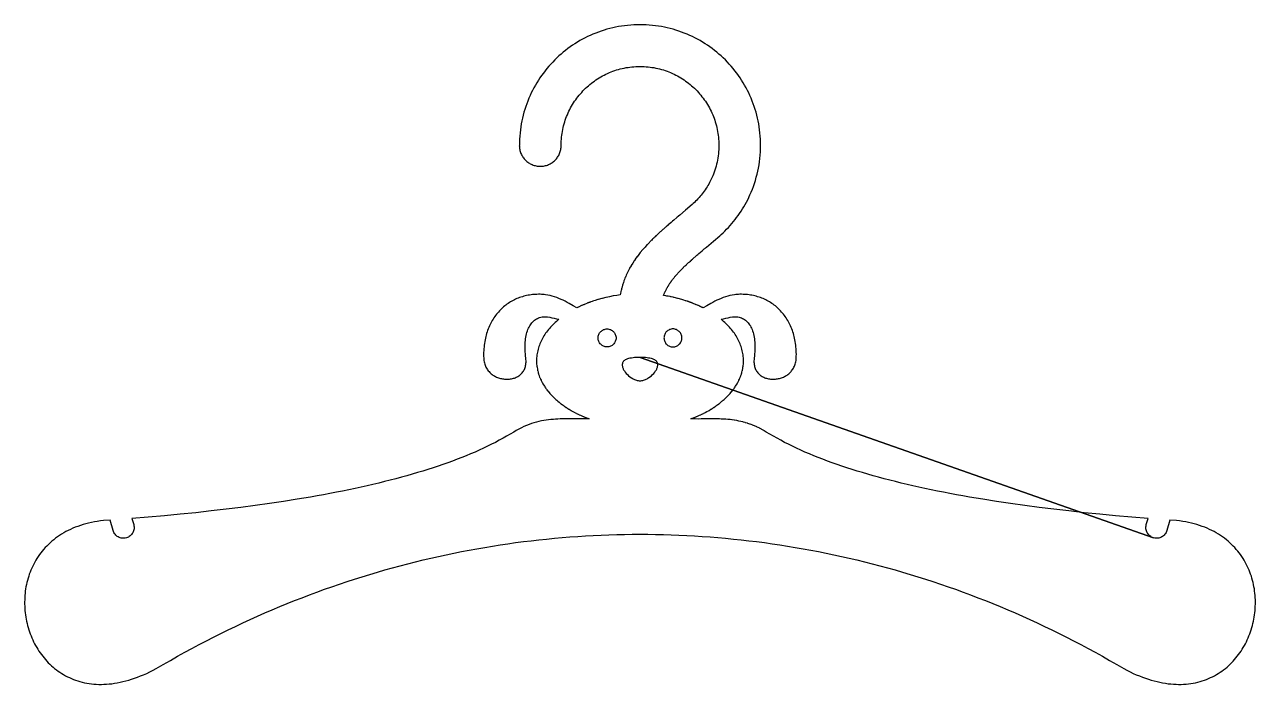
# Model space of a CAD drawing. Extents: x 27 to 2943, y 104 to 2866.
# Drawn here: x 1084.2 to 1364.2, y 1379.1 to 1529.1 of the extents above; entities that cross this region are included whole.
import ezdxf

# ---------------------------------------------------------------- set-up
doc = ezdxf.new("R2010")
doc.units = 0
doc.layers.add('IMPORT_-_HANGER_PACK_EPS', color=18, linetype='CONTINUOUS')

msp = doc.modelspace()

# ---------------------------------------------------------------- linework, layer by layer
at = {"layer": 'IMPORT_-_HANGER_PACK_EPS'}
for points in [[(1224.19, 1413.2), (1225.96, 1413.19), (1227.73, 1413.17), (1229.5, 1413.13), (1231.27, 1413.08), (1233.04, 1413.01), (1234.81, 1412.93), (1236.58, 1412.83), (1238.35, 1412.72), (1240.12, 1412.59), (1241.88, 1412.45), (1243.65, 1412.3), (1245.42, 1412.12), (1247.18, 1411.94), (1248.95, 1411.74), (1250.71, 1411.52), (1252.48, 1411.29), (1254.24, 1411.05), (1256, 1410.79), (1257.76, 1410.51), (1259.52, 1410.22), (1261.27, 1409.92), (1263.03, 1409.6), (1264.78, 1409.26), (1266.53, 1408.91), (1268.28, 1408.55), (1270.03, 1408.17), (1271.78, 1407.77), (1273.52, 1407.36), (1275.26, 1406.94), (1277, 1406.5), (1278.74, 1406.05), (1280.47, 1405.58), (1282.21, 1405.09), (1283.94, 1404.59), (1285.66, 1404.08), (1287.39, 1403.55), (1289.11, 1403.01), (1290.83, 1402.45), (1292.55, 1401.87), (1294.26, 1401.28), (1295.97, 1400.68), (1297.67, 1400.06), (1299.38, 1399.43), (1301.08, 1398.78), (1302.77, 1398.11), (1304.47, 1397.44), (1306.16, 1396.74), (1307.84, 1396.03), (1309.53, 1395.31), (1311.2, 1394.57), (1312.88, 1393.81), (1314.55, 1393.05), (1316.21, 1392.26), (1317.88, 1391.46), (1319.53, 1390.65), (1321.19, 1389.82), (1322.83, 1388.97), (1324.48, 1388.11), (1326.12, 1387.24), (1327.75, 1386.35), (1329.38, 1385.44), (1331.01, 1384.52), (1332.63, 1383.59), (1334.25, 1382.64), (1334.97, 1382.26), (1335.69, 1381.9), (1336.4, 1381.57), (1337.1, 1381.26), (1337.8, 1380.97), (1338.49, 1380.7), (1339.17, 1380.45), (1339.84, 1380.23), (1340.51, 1380.02), (1341.17, 1379.84), (1341.82, 1379.68), (1342.46, 1379.53), (1343.09, 1379.41), (1343.72, 1379.31), (1344.34, 1379.22), (1344.95, 1379.15), (1345.55, 1379.11), (1346.14, 1379.08), (1346.72, 1379.06), (1347.3, 1379.07), (1347.87, 1379.09), (1348.43, 1379.13), (1348.98, 1379.19), (1349.52, 1379.26), (1350.06, 1379.35), (1350.58, 1379.45), (1351.1, 1379.57), (1351.6, 1379.7), (1352.1, 1379.85), (1352.59, 1380.02), (1353.07, 1380.19), (1353.54, 1380.39), (1354, 1380.59), (1354.45, 1380.81), (1354.9, 1381.04), (1355.33, 1381.28), (1355.75, 1381.54), (1356.17, 1381.81), (1356.57, 1382.09), (1356.97, 1382.38), (1357.35, 1382.68), (1357.73, 1382.99), (1358.09, 1383.31), (1358.45, 1383.65), (1358.79, 1383.99), (1359.13, 1384.34), (1359.45, 1384.7), (1359.77, 1385.07), (1360.07, 1385.45), (1360.37, 1385.84), (1360.65, 1386.24), (1360.93, 1386.64), (1361.19, 1387.05), (1361.44, 1387.47), (1361.68, 1387.89), (1361.91, 1388.32), (1362.13, 1388.76), (1362.34, 1389.2), (1362.54, 1389.65), (1362.73, 1390.1), (1362.91, 1390.56), (1363.07, 1391.02), (1363.23, 1391.49), (1363.37, 1391.96), (1363.5, 1392.44), (1363.62, 1392.92), (1363.73, 1393.4), (1363.83, 1393.88), (1363.91, 1394.37), (1363.99, 1394.85), (1364.05, 1395.35), (1364.1, 1395.84), (1364.14, 1396.33), (1364.17, 1396.82), (1364.18, 1397.32), (1364.19, 1397.81), (1364.18, 1398.31), (1364.16, 1398.8), (1364.12, 1399.3), (1364.08, 1399.79), (1364.02, 1400.28), (1363.95, 1400.77), (1363.87, 1401.26), (1363.77, 1401.74), (1363.67, 1402.23), (1363.55, 1402.71), (1363.41, 1403.19), (1363.27, 1403.66), (1363.11, 1404.13), (1362.94, 1404.6), (1362.75, 1405.06), (1362.56, 1405.52), (1362.35, 1405.97), (1362.12, 1406.42), (1361.89, 1406.86), (1361.64, 1407.29), (1361.37, 1407.72), (1361.1, 1408.15), (1360.81, 1408.56), (1360.5, 1408.97), (1360.18, 1409.38), (1359.85, 1409.77), (1359.51, 1410.16), (1359.15, 1410.53), (1358.78, 1410.9), (1358.39, 1411.26), (1357.99, 1411.61), (1357.58, 1411.96), (1357.15, 1412.29), (1356.71, 1412.61), (1356.25, 1412.92), (1355.78, 1413.22), (1355.29, 1413.51), (1354.79, 1413.79), (1354.28, 1414.05), (1353.75, 1414.31), (1353.21, 1414.55), (1352.65, 1414.78), (1352.08, 1414.99), (1351.49, 1415.2), (1350.89, 1415.39), (1350.27, 1415.56), (1349.64, 1415.72), (1348.99, 1415.87), (1348.33, 1416), (1347.65, 1416.12), (1346.95, 1416.22), (1346.25, 1416.31), (1344.73, 1416.41), (1344.73, 1416.41), (1344.05, 1414.05), (1343.97, 1413.82), (1343.87, 1413.59), (1343.75, 1413.39), (1343.61, 1413.19), (1343.45, 1413.02), (1343.28, 1412.86), (1343.09, 1412.72), (1342.89, 1412.59), (1342.68, 1412.49), (1342.47, 1412.41), (1342.24, 1412.34), (1342.01, 1412.3), (1341.77, 1412.28), (1341.53, 1412.29), (1341.28, 1412.32), (1341.04, 1412.38), (1340.81, 1412.46), (1340.59, 1412.56), (1340.38, 1412.68), (1340.19, 1412.82), (1340.01, 1412.98), (1339.85, 1413.15), (1339.71, 1413.34), (1339.58, 1413.54), (1339.48, 1413.75), (1339.4, 1413.97), (1339.33, 1414.19), (1339.29, 1414.43), (1339.28, 1414.66), (1339.28, 1414.9), (1339.31, 1415.15), (1339.37, 1415.39), (1339.77, 1416.79), (1336.05, 1417.09), (1332.4, 1417.41), (1328.8, 1417.75), (1325.26, 1418.11), (1321.78, 1418.49), (1318.36, 1418.88), (1315, 1419.3), (1311.71, 1419.73), (1308.47, 1420.18), (1305.3, 1420.66), (1302.19, 1421.15), (1300.66, 1421.4), (1299.15, 1421.66), (1297.65, 1421.93), (1296.17, 1422.19), (1294.71, 1422.47), (1293.26, 1422.75), (1291.83, 1423.03), (1290.42, 1423.32), (1289.02, 1423.62), (1287.64, 1423.92), (1286.28, 1424.22), (1284.93, 1424.53), (1283.6, 1424.85), (1282.29, 1425.17), (1280.99, 1425.5), (1279.72, 1425.83), (1278.46, 1426.17), (1277.21, 1426.51), (1275.99, 1426.86), (1274.78, 1427.21), (1273.59, 1427.57), (1272.42, 1427.94), (1271.27, 1428.31), (1270.14, 1428.68), (1269.02, 1429.06), (1267.92, 1429.45), (1266.84, 1429.85), (1265.78, 1430.24), (1264.74, 1430.65), (1263.72, 1431.06), (1262.71, 1431.48), (1261.72, 1431.9), (1260.76, 1432.33), (1259.81, 1432.76), (1258.88, 1433.2), (1257.97, 1433.65), (1257.08, 1434.1), (1256.21, 1434.56), (1255.36, 1435.02), (1254.53, 1435.49), (1253.71, 1435.97), (1252.92, 1436.45), (1252.42, 1436.75), (1252.36, 1436.78), (1251.89, 1437.05), (1251.81, 1437.09), (1251.35, 1437.33), (1251.27, 1437.37), (1250.82, 1437.59), (1250.74, 1437.62), (1250.27, 1437.83), (1250.22, 1437.85), (1249.76, 1438.04), (1249.73, 1438.05), (1249.25, 1438.23), (1249.19, 1438.25), (1248.74, 1438.4), (1248.65, 1438.43), (1248.21, 1438.56), (1248.14, 1438.58), (1247.69, 1438.71), (1247.62, 1438.73), (1247.16, 1438.84), (1247.14, 1438.84), (1246.69, 1438.94), (1246.64, 1438.95), (1246.18, 1439.04), (1246.13, 1439.05), (1245.7, 1439.12), (1245.6, 1439.14), (1245.18, 1439.2), (1245.11, 1439.21), (1244.69, 1439.26), (1244.59, 1439.27), (1244.16, 1439.31), (1244.16, 1439.31), (1243.72, 1439.35), (1243.65, 1439.35), (1243.24, 1439.38), (1243.15, 1439.38), (1242.76, 1439.4), (1242.63, 1439.41), (1242.27, 1439.42), (1242.14, 1439.43), (1241.77, 1439.43), (1241.67, 1439.44), (1241.33, 1439.44), (1241.2, 1439.44), (1240.9, 1439.44), (1240.75, 1439.44), (1240.5, 1439.44), (1240.46, 1439.44), (1240.24, 1439.44), (1240.24, 1439.44), (1239.98, 1439.44), (1239.96, 1439.44), (1239.79, 1439.44), (1239.57, 1439.43), (1238.12, 1439.42), (1237.4, 1439.41), (1236.7, 1439.42), (1236.65, 1439.42), (1236.23, 1439.43), (1236.23, 1439.43), (1235.83, 1439.44), (1235.77, 1439.45), (1235.77, 1439.45), (1235.77, 1439.45), (1236.09, 1439.57), (1236.14, 1439.59), (1236.73, 1439.82), (1236.77, 1439.84), (1237.06, 1439.96), (1237.14, 1440), (1237.7, 1440.25), (1237.72, 1440.25), (1238, 1440.38), (1238.08, 1440.42), (1238.63, 1440.69), (1238.64, 1440.7), (1238.9, 1440.83), (1239, 1440.88), (1239.38, 1441.09), (1239.76, 1441.3), (1239.89, 1441.37), (1240.31, 1441.63), (1240.38, 1441.67), (1240.58, 1441.8), (1240.72, 1441.88), (1240.92, 1442.01), (1240.99, 1442.06), (1241.39, 1442.33), (1241.51, 1442.41), (1241.7, 1442.55), (1241.83, 1442.64), (1242.14, 1442.87), (1242.26, 1442.97), (1242.44, 1443.1), (1242.61, 1443.24), (1242.84, 1443.43), (1242.98, 1443.55), (1243.13, 1443.68), (1243.32, 1443.85), (1243.49, 1444.01), (1243.65, 1444.15), (1243.78, 1444.28), (1243.95, 1444.44), (1244.12, 1444.61), (1244.27, 1444.77), (1244.39, 1444.9), (1244.55, 1445.07), (1244.68, 1445.22), (1244.85, 1445.41), (1244.95, 1445.53), (1245.09, 1445.71), (1245.21, 1445.85), (1245.38, 1446.07), (1245.46, 1446.19), (1245.6, 1446.38), (1245.67, 1446.48), (1245.86, 1446.75), (1245.92, 1446.85), (1246.07, 1447.08), (1246.11, 1447.15), (1246.29, 1447.44), (1246.34, 1447.54), (1246.47, 1447.78), (1246.51, 1447.85), (1246.66, 1448.15), (1246.7, 1448.24), (1246.82, 1448.49), (1246.85, 1448.56), (1246.98, 1448.87), (1247.01, 1448.95), (1247.11, 1449.21), (1247.14, 1449.29), (1247.25, 1449.61), (1247.27, 1449.69), (1247.35, 1449.94), (1247.37, 1450.04), (1247.46, 1450.36), (1247.47, 1450.41), (1247.53, 1450.7), (1247.55, 1450.79), (1247.61, 1451.12), (1247.61, 1451.17), (1247.65, 1451.46), (1247.66, 1451.55), (1247.7, 1451.89), (1247.7, 1451.92), (1247.72, 1452.24), (1247.72, 1452.32), (1247.73, 1452.67), (1247.72, 1453), (1247.71, 1453.33), (1247.68, 1453.66), (1247.64, 1453.99), (1247.59, 1454.31), (1247.53, 1454.63), (1247.46, 1454.95), (1247.38, 1455.27), (1247.29, 1455.59), (1247.19, 1455.9), (1247.08, 1456.21), (1246.96, 1456.52), (1246.83, 1456.83), (1246.69, 1457.13), (1246.54, 1457.43), (1246.38, 1457.73), (1246.21, 1458.03), (1246.03, 1458.32), (1245.84, 1458.61), (1245.65, 1458.9), (1245.44, 1459.18), (1245.23, 1459.46), (1245.01, 1459.74), (1244.78, 1460.01), (1244.54, 1460.29), (1244.29, 1460.55), (1244.03, 1460.82), (1243.77, 1461.08), (1243.5, 1461.33), (1243.21, 1461.59), (1242.93, 1461.84), (1242.63, 1462.08), (1243.16, 1462.22), (1243.69, 1462.34), (1244.22, 1462.45), (1244.73, 1462.54), (1245.22, 1462.61), (1245.67, 1462.65), (1245.89, 1462.66), (1246.1, 1462.65), (1246.29, 1462.64), (1246.47, 1462.62), (1246.75, 1462.56), (1247.01, 1462.49), (1247.27, 1462.4), (1247.52, 1462.29), (1247.75, 1462.17), (1247.98, 1462.03), (1248.2, 1461.87), (1248.4, 1461.69), (1248.6, 1461.5), (1248.79, 1461.3), (1248.96, 1461.07), (1249.13, 1460.84), (1249.29, 1460.58), (1249.43, 1460.32), (1249.57, 1460.03), (1249.69, 1459.74), (1249.8, 1459.43), (1249.91, 1459.1), (1250, 1458.76), (1250.08, 1458.41), (1250.15, 1458.05), (1250.21, 1457.67), (1250.25, 1457.28), (1250.29, 1456.88), (1250.32, 1456.46), (1250.33, 1456.04), (1250.33, 1455.6), (1250.32, 1455.15), (1250.3, 1454.69), (1250.26, 1454.22), (1250.22, 1453.74), (1250.16, 1453.25), (1250.13, 1452.95), (1250.11, 1452.66), (1250.11, 1452.37), (1250.13, 1452.1), (1250.16, 1451.84), (1250.2, 1451.59), (1250.26, 1451.35), (1250.32, 1451.12), (1250.4, 1450.9), (1250.5, 1450.69), (1250.6, 1450.48), (1250.71, 1450.29), (1250.84, 1450.11), (1250.97, 1449.93), (1251.12, 1449.77), (1251.27, 1449.62), (1251.43, 1449.47), (1251.6, 1449.34), (1251.78, 1449.21), (1251.96, 1449.1), (1252.15, 1448.99), (1252.35, 1448.9), (1252.55, 1448.81), (1252.76, 1448.73), (1252.97, 1448.67), (1253.19, 1448.61), (1253.41, 1448.56), (1253.63, 1448.52), (1253.86, 1448.49), (1254.08, 1448.47), (1254.31, 1448.46), (1254.54, 1448.46), (1254.78, 1448.47), (1255.01, 1448.48), (1255.24, 1448.51), (1255.47, 1448.55), (1255.7, 1448.59), (1255.93, 1448.65), (1256.16, 1448.71), (1256.38, 1448.78), (1256.6, 1448.86), (1256.82, 1448.96), (1257.03, 1449.06), (1257.24, 1449.17), (1257.44, 1449.29), (1257.64, 1449.41), (1257.83, 1449.55), (1258.02, 1449.7), (1258.2, 1449.85), (1258.37, 1450.02), (1258.54, 1450.19), (1258.69, 1450.38), (1258.84, 1450.57), (1258.98, 1450.77), (1259.1, 1450.98), (1259.22, 1451.2), (1259.33, 1451.42), (1259.43, 1451.66), (1259.51, 1451.91), (1259.58, 1452.16), (1259.64, 1452.43), (1259.69, 1452.7), (1259.72, 1452.98), (1259.74, 1453.27), (1259.75, 1453.71), (1259.76, 1454.14), (1259.75, 1454.57), (1259.73, 1454.99), (1259.71, 1455.4), (1259.67, 1455.81), (1259.63, 1456.22), (1259.58, 1456.61), (1259.51, 1457.01), (1259.44, 1457.39), (1259.37, 1457.77), (1259.28, 1458.14), (1259.18, 1458.51), (1259.08, 1458.87), (1258.97, 1459.22), (1258.85, 1459.57), (1258.72, 1459.91), (1258.58, 1460.25), (1258.44, 1460.58), (1258.29, 1460.9), (1258.13, 1461.21), (1257.97, 1461.52), (1257.8, 1461.82), (1257.62, 1462.12), (1257.43, 1462.41), (1257.24, 1462.69), (1257.04, 1462.96), (1256.83, 1463.23), (1256.62, 1463.49), (1256.41, 1463.74), (1256.18, 1463.99), (1255.95, 1464.23), (1255.72, 1464.46), (1255.47, 1464.68), (1255.23, 1464.9), (1254.98, 1465.11), (1254.72, 1465.31), (1254.46, 1465.5), (1254.19, 1465.69), (1253.91, 1465.87), (1253.64, 1466.04), (1253.35, 1466.2), (1253.07, 1466.36), (1252.78, 1466.51), (1252.48, 1466.64), (1252.18, 1466.78), (1251.88, 1466.9), (1251.57, 1467.02), (1251.26, 1467.12), (1250.94, 1467.22), (1250.63, 1467.32), (1250.3, 1467.4), (1249.98, 1467.47), (1249.65, 1467.54), (1249.32, 1467.6), (1248.99, 1467.65), (1248.65, 1467.69), (1248.31, 1467.72), (1247.97, 1467.75), (1247.62, 1467.76), (1247.28, 1467.77), (1246.93, 1467.77), (1246.58, 1467.75), (1246.22, 1467.73), (1245.96, 1467.71), (1245.7, 1467.68), (1245.17, 1467.6), (1244.66, 1467.49), (1244.14, 1467.36), (1243.63, 1467.2), (1243.13, 1467.03), (1242.64, 1466.83), (1242.15, 1466.62), (1241.67, 1466.4), (1241.2, 1466.17), (1240.73, 1465.93), (1240.28, 1465.68), (1239.41, 1465.17), (1238.58, 1464.67), (1238.45, 1464.74), (1238.36, 1464.78), (1238.27, 1464.82), (1238.16, 1464.88), (1238.04, 1464.94), (1238.02, 1464.95), (1237.96, 1464.97), (1237.83, 1465.03), (1237.78, 1465.06), (1237.46, 1465.21), (1237.4, 1465.23), (1237.26, 1465.29), (1237.23, 1465.3), (1237.06, 1465.38), (1237, 1465.4), (1236.86, 1465.46), (1236.84, 1465.47), (1236.28, 1465.7), (1236.14, 1465.75), (1236.12, 1465.76), (1236.02, 1465.8), (1235.86, 1465.86), (1235.79, 1465.89), (1235.67, 1465.93), (1235.6, 1465.95), (1235.44, 1466.01), (1235.36, 1466.04), (1235.32, 1466.06), (1235.21, 1466.09), (1235.2, 1466.1), (1235.02, 1466.16), (1234.99, 1466.17), (1234.59, 1466.31), (1234.56, 1466.31), (1234.17, 1466.44), (1234.13, 1466.45), (1233.74, 1466.57), (1233.68, 1466.59), (1232.84, 1466.82), (1232.83, 1466.82), (1231.95, 1467.04), (1231.89, 1467.05), (1231.71, 1467.1), (1231.7, 1467.1), (1231.25, 1467.2), (1231.25, 1467.2), (1231.25, 1467.2), (1231.23, 1467.2), (1231.05, 1467.24), (1230.98, 1467.25), (1230.56, 1467.34), (1230.55, 1467.34), (1230.33, 1467.38), (1230.32, 1467.38), (1230.31, 1467.38), (1230.09, 1467.42), (1230.07, 1467.43), (1229.55, 1467.51), (1229.57, 1467.56), (1229.62, 1467.7), (1229.7, 1467.89), (1229.7, 1467.89), (1229.74, 1468), (1229.79, 1468.11), (1229.84, 1468.22), (1229.88, 1468.31), (1229.94, 1468.43), (1229.97, 1468.5), (1230.2, 1468.95), (1230.23, 1469.01), (1230.31, 1469.15), (1230.34, 1469.21), (1230.42, 1469.35), (1230.43, 1469.37), (1230.63, 1469.7), (1230.64, 1469.72), (1230.72, 1469.84), (1230.77, 1469.93), (1230.84, 1470.04), (1230.9, 1470.12), (1230.98, 1470.24), (1231, 1470.28), (1231.19, 1470.55), (1231.23, 1470.61), (1231.32, 1470.74), (1231.37, 1470.8), (1231.46, 1470.92), (1231.52, 1471), (1231.61, 1471.12), (1231.61, 1471.12), (1231.86, 1471.44), (1231.89, 1471.47), (1231.99, 1471.61), (1232.04, 1471.67), (1232.14, 1471.79), (1232.23, 1471.9), (1232.3, 1471.97), (1232.46, 1472.16), (1232.53, 1472.24), (1232.63, 1472.35), (1232.71, 1472.45), (1232.8, 1472.54), (1232.89, 1472.64), (1232.97, 1472.73), (1233.12, 1472.9), (1233.23, 1473.01), (1233.3, 1473.09), (1233.42, 1473.21), (1233.5, 1473.29), (1233.61, 1473.41), (1233.68, 1473.48), (1233.85, 1473.65), (1233.87, 1473.67), (1233.88, 1473.67), (1234.07, 1473.87), (1234.12, 1473.92), (1234.27, 1474.06), (1234.34, 1474.13), (1234.46, 1474.25), (1234.54, 1474.32), (1234.73, 1474.5), (1234.74, 1474.51), (1234.74, 1474.51), (1234.77, 1474.54), (1234.94, 1474.7), (1235.01, 1474.77), (1235.15, 1474.9), (1235.22, 1474.97), (1235.36, 1475.09), (1235.44, 1475.16), (1235.45, 1475.18), (1235.64, 1475.34), (1235.65, 1475.35), (1235.68, 1475.38), (1235.88, 1475.56), (1235.89, 1475.57), (1236.11, 1475.76), (1236.13, 1475.78), (1237.06, 1476.6), (1237.09, 1476.63), (1237.32, 1476.82), (1237.32, 1476.83), (1237.34, 1476.84), (1237.54, 1477.01), (1237.57, 1477.04), (1238.32, 1477.67), (1238.33, 1477.68), (1238.53, 1477.85), (1238.57, 1477.88), (1238.73, 1478.02), (1238.82, 1478.1), (1238.93, 1478.18), (1239.07, 1478.31), (1239.13, 1478.35), (1239.33, 1478.52), (1240.91, 1479.86), (1242.32, 1481.06), (1242.6, 1481.29), (1242.6, 1481.29), (1242.6, 1481.3), (1242.64, 1481.33), (1243.07, 1481.73), (1243.48, 1482.13), (1243.89, 1482.55), (1244.3, 1482.97), (1244.69, 1483.4), (1245.07, 1483.84), (1245.44, 1484.29), (1245.81, 1484.75), (1246.17, 1485.22), (1246.51, 1485.69), (1246.85, 1486.18), (1247.18, 1486.67), (1247.49, 1487.17), (1247.8, 1487.67), (1248.1, 1488.19), (1248.38, 1488.71), (1248.84, 1489.59), (1249.03, 1489.98), (1249.21, 1490.35), (1249.49, 1491), (1249.75, 1491.66), (1250, 1492.32), (1250.24, 1492.99), (1250.45, 1493.68), (1250.65, 1494.37), (1250.83, 1495.06), (1250.99, 1495.77), (1251.14, 1496.48), (1251.26, 1497.2), (1251.37, 1497.92), (1251.46, 1498.65), (1251.53, 1499.39), (1251.58, 1500.14), (1251.61, 1500.89), (1251.62, 1501.64), (1251.64, 1501.64), (1251.64, 1501.64), (1251.64, 1501.64), (1251.62, 1501.64), (1251.61, 1502.35), (1251.58, 1503.06), (1251.54, 1503.76), (1251.48, 1504.45), (1251.4, 1505.14), (1251.3, 1505.83), (1251.19, 1506.51), (1251.06, 1507.18), (1250.92, 1507.85), (1250.76, 1508.51), (1250.58, 1509.17), (1250.39, 1509.81), (1250.18, 1510.45), (1249.96, 1511.09), (1249.72, 1511.72), (1249.47, 1512.34), (1249.2, 1512.95), (1248.92, 1513.55), (1248.62, 1514.15), (1248.31, 1514.73), (1247.99, 1515.31), (1247.65, 1515.88), (1247.3, 1516.44), (1246.94, 1517), (1246.57, 1517.54), (1246.18, 1518.07), (1245.78, 1518.59), (1245.36, 1519.11), (1244.94, 1519.61), (1244.5, 1520.1), (1244.06, 1520.58), (1243.6, 1521.05), (1243.13, 1521.51), (1242.65, 1521.96), (1242.15, 1522.4), (1241.65, 1522.82), (1241.14, 1523.23), (1240.62, 1523.63), (1240.08, 1524.02), (1239.54, 1524.4), (1238.99, 1524.76), (1238.43, 1525.11), (1237.86, 1525.45), (1237.28, 1525.77), (1236.69, 1526.08), (1236.1, 1526.37), (1235.49, 1526.65), (1234.88, 1526.92), (1234.26, 1527.17), (1233.63, 1527.41), (1233, 1527.64), (1232.36, 1527.84), (1231.71, 1528.04), (1231.05, 1528.21), (1230.39, 1528.37), (1229.73, 1528.52), (1229.05, 1528.65), (1228.37, 1528.76), (1227.69, 1528.85), (1227, 1528.93), (1226.3, 1528.99), (1225.6, 1529.04), (1224.9, 1529.07), (1224.19, 1529.07), (1224.19, 1529.09), (1224.19, 1529.09), (1224.19, 1529.09), (1224.19, 1529.07), (1223.48, 1529.07), (1222.77, 1529.04), (1222.07, 1528.99), (1221.37, 1528.93), (1220.68, 1528.85), (1220, 1528.76), (1219.32, 1528.65), (1218.65, 1528.52), (1217.98, 1528.37), (1217.32, 1528.21), (1216.66, 1528.04), (1216.02, 1527.84), (1215.37, 1527.64), (1214.74, 1527.41), (1214.11, 1527.17), (1213.49, 1526.92), (1212.88, 1526.65), (1212.28, 1526.37), (1211.68, 1526.08), (1211.09, 1525.77), (1210.52, 1525.45), (1209.95, 1525.11), (1209.38, 1524.76), (1208.83, 1524.4), (1208.29, 1524.02), (1207.76, 1523.63), (1207.23, 1523.23), (1206.72, 1522.82), (1206.22, 1522.4), (1205.73, 1521.96), (1205.25, 1521.51), (1204.78, 1521.05), (1204.32, 1520.58), (1203.87, 1520.1), (1203.43, 1519.61), (1203.01, 1519.11), (1202.6, 1518.59), (1202.2, 1518.07), (1201.81, 1517.54), (1201.43, 1517), (1201.07, 1516.44), (1200.72, 1515.88), (1200.38, 1515.31), (1200.06, 1514.73), (1199.75, 1514.15), (1199.45, 1513.55), (1199.17, 1512.95), (1198.91, 1512.34), (1198.65, 1511.72), (1198.42, 1511.09), (1198.19, 1510.45), (1197.99, 1509.81), (1197.79, 1509.16), (1197.62, 1508.51), (1197.45, 1507.85), (1197.31, 1507.18), (1197.18, 1506.51), (1197.07, 1505.83), (1196.97, 1505.14), (1196.89, 1504.45), (1196.83, 1503.76), (1196.79, 1503.06), (1196.76, 1502.35), (1196.75, 1501.64), (1196.73, 1501.64), (1196.73, 1501.64), (1196.74, 1501.4), (1196.76, 1501.16), (1196.79, 1500.92), (1196.83, 1500.68), (1196.88, 1500.45), (1196.95, 1500.23), (1197.02, 1500), (1197.11, 1499.79), (1197.2, 1499.58), (1197.31, 1499.37), (1197.42, 1499.17), (1197.55, 1498.98), (1197.68, 1498.79), (1197.82, 1498.61), (1197.97, 1498.44), (1198.13, 1498.27), (1198.3, 1498.12), (1198.47, 1497.97), (1198.65, 1497.83), (1198.83, 1497.69), (1199.03, 1497.57), (1199.23, 1497.45), (1199.43, 1497.35), (1199.64, 1497.25), (1199.86, 1497.17), (1200.08, 1497.09), (1200.31, 1497.03), (1200.54, 1496.98), (1200.77, 1496.93), (1201.01, 1496.9), (1201.25, 1496.89), (1201.5, 1496.88), (1201.74, 1496.89), (1201.98, 1496.9), (1202.22, 1496.93), (1202.46, 1496.98), (1202.69, 1497.03), (1202.91, 1497.09), (1203.13, 1497.17), (1203.35, 1497.25), (1203.56, 1497.35), (1203.77, 1497.45), (1203.97, 1497.57), (1204.16, 1497.69), (1204.35, 1497.83), (1204.53, 1497.97), (1204.7, 1498.12), (1204.87, 1498.27), (1205.02, 1498.44), (1205.17, 1498.61), (1205.31, 1498.79), (1205.45, 1498.98), (1205.57, 1499.17), (1205.69, 1499.37), (1205.79, 1499.58), (1205.89, 1499.79), (1205.97, 1500), (1206.05, 1500.23), (1206.11, 1500.45), (1206.16, 1500.68), (1206.21, 1500.92), (1206.24, 1501.16), (1206.25, 1501.4), (1206.26, 1501.64), (1206.26, 1501.64), (1206.24, 1501.64), (1206.25, 1502.1), (1206.26, 1502.56), (1206.29, 1503.02), (1206.33, 1503.47), (1206.39, 1503.92), (1206.45, 1504.37), (1206.52, 1504.81), (1206.61, 1505.25), (1206.7, 1505.68), (1206.81, 1506.11), (1206.92, 1506.54), (1207.05, 1506.96), (1207.19, 1507.38), (1207.33, 1507.8), (1207.49, 1508.21), (1207.66, 1508.61), (1207.83, 1509.01), (1208.02, 1509.4), (1208.21, 1509.79), (1208.41, 1510.18), (1208.63, 1510.56), (1208.85, 1510.93), (1209.08, 1511.3), (1209.31, 1511.66), (1209.56, 1512.01), (1209.82, 1512.36), (1210.08, 1512.7), (1210.35, 1513.04), (1210.63, 1513.37), (1210.92, 1513.69), (1211.21, 1514.01), (1211.51, 1514.32), (1211.82, 1514.62), (1212.14, 1514.91), (1212.46, 1515.2), (1212.79, 1515.48), (1213.12, 1515.75), (1213.47, 1516.01), (1213.82, 1516.27), (1214.17, 1516.51), (1214.53, 1516.75), (1214.9, 1516.98), (1215.27, 1517.2), (1215.65, 1517.42), (1216.03, 1517.62), (1216.42, 1517.81), (1216.82, 1518), (1217.22, 1518.17), (1217.62, 1518.34), (1218.03, 1518.5), (1218.45, 1518.64), (1218.86, 1518.78), (1219.29, 1518.9), (1219.71, 1519.02), (1220.14, 1519.13), (1220.58, 1519.22), (1221.02, 1519.31), (1221.46, 1519.38), (1221.91, 1519.44), (1222.36, 1519.49), (1222.81, 1519.53), (1223.26, 1519.56), (1223.72, 1519.58), (1224.19, 1519.59), (1224.19, 1519.57), (1224.19, 1519.57), (1224.19, 1519.57), (1224.19, 1519.59), (1224.65, 1519.58), (1225.11, 1519.56), (1225.56, 1519.53), (1226.02, 1519.49), (1226.47, 1519.44), (1226.91, 1519.38), (1227.35, 1519.31), (1227.79, 1519.22), (1228.23, 1519.13), (1228.66, 1519.02), (1229.09, 1518.9), (1229.51, 1518.78), (1229.93, 1518.64), (1230.34, 1518.5), (1230.75, 1518.34), (1231.16, 1518.17), (1231.55, 1518), (1231.95, 1517.81), (1232.34, 1517.62), (1232.72, 1517.42), (1233.1, 1517.2), (1233.47, 1516.98), (1233.84, 1516.75), (1234.2, 1516.51), (1234.56, 1516.27), (1234.91, 1516.01), (1235.25, 1515.75), (1235.59, 1515.48), (1235.91, 1515.2), (1236.24, 1514.91), (1236.55, 1514.62), (1236.86, 1514.32), (1237.16, 1514.01), (1237.46, 1513.69), (1237.74, 1513.37), (1238.02, 1513.04), (1238.29, 1512.7), (1238.56, 1512.36), (1238.81, 1512.01), (1239.06, 1511.66), (1239.3, 1511.3), (1239.53, 1510.93), (1239.75, 1510.56), (1239.96, 1510.18), (1240.16, 1509.79), (1240.36, 1509.4), (1240.54, 1509.01), (1240.72, 1508.61), (1240.88, 1508.21), (1241.04, 1507.8), (1241.19, 1507.38), (1241.32, 1506.96), (1241.45, 1506.54), (1241.56, 1506.11), (1241.67, 1505.68), (1241.77, 1505.25), (1241.85, 1504.81), (1241.92, 1504.37), (1241.99, 1503.92), (1242.04, 1503.47), (1242.08, 1503.02), (1242.11, 1502.56), (1242.13, 1502.1), (1242.13, 1501.64), (1242.11, 1501.64), (1242.11, 1501.64), (1242.11, 1501.64), (1242.13, 1501.64), (1242.12, 1501.15), (1242.11, 1500.67), (1242.07, 1500.18), (1242.03, 1499.7), (1241.97, 1499.23), (1241.9, 1498.75), (1241.81, 1498.28), (1241.72, 1497.82), (1241.61, 1497.36), (1241.49, 1496.9), (1241.36, 1496.45), (1241.22, 1496), (1241.06, 1495.56), (1240.9, 1495.12), (1240.72, 1494.69), (1240.54, 1494.26), (1240.25, 1493.64), (1240.01, 1493.17), (1239.83, 1492.84), (1239.64, 1492.51), (1239.44, 1492.19), (1239.24, 1491.87), (1239.03, 1491.56), (1238.81, 1491.25), (1238.59, 1490.94), (1238.36, 1490.64), (1238.12, 1490.34), (1237.87, 1490.05), (1237.62, 1489.76), (1237.37, 1489.48), (1237.1, 1489.2), (1236.84, 1488.93), (1236.56, 1488.66), (1236.28, 1488.4), (1236.28, 1488.4), (1236.28, 1488.4), (1236.08, 1488.21), (1234.55, 1486.89), (1233.23, 1485.78), (1232.93, 1485.53), (1232.89, 1485.49), (1232.63, 1485.28), (1232.55, 1485.21), (1231.9, 1484.66), (1231.87, 1484.63), (1231.58, 1484.39), (1231.53, 1484.35), (1231.32, 1484.16), (1231.22, 1484.08), (1231.17, 1484.04), (1230.89, 1483.8), (1230.88, 1483.79), (1230.59, 1483.54), (1230.56, 1483.52), (1230.31, 1483.29), (1230.29, 1483.28), (1230.12, 1483.13), (1229.97, 1483), (1229.83, 1482.88), (1229.68, 1482.75), (1229.51, 1482.59), (1229.39, 1482.48), (1229.22, 1482.33), (1229.08, 1482.22), (1228.92, 1482.07), (1228.81, 1481.97), (1228.15, 1481.36), (1228.07, 1481.29), (1227.87, 1481.1), (1227.8, 1481.03), (1227.6, 1480.85), (1227.51, 1480.76), (1227.34, 1480.59), (1227.22, 1480.48), (1227.06, 1480.32), (1226.96, 1480.22), (1226.78, 1480.04), (1226.71, 1479.97), (1226.02, 1479.26), (1226.01, 1479.25), (1225.81, 1479.04), (1225.75, 1478.98), (1225.58, 1478.79), (1225.49, 1478.69), (1225.33, 1478.51), (1225.25, 1478.43), (1225.06, 1478.21), (1225.03, 1478.18), (1224.82, 1477.94), (1224.81, 1477.92), (1224.26, 1477.27), (1223.74, 1476.6), (1223.7, 1476.55), (1223.52, 1476.31), (1223.49, 1476.27), (1223.32, 1476.03), (1223.27, 1475.96), (1223.1, 1475.73), (1223.08, 1475.7), (1222.9, 1475.44), (1222.88, 1475.4), (1222.52, 1474.86), (1222.18, 1474.31), (1222.14, 1474.24), (1222, 1474), (1221.97, 1473.94), (1221.83, 1473.69), (1221.79, 1473.62), (1221.66, 1473.37), (1221.63, 1473.32), (1221.49, 1473.06), (1221.48, 1473.02), (1221.26, 1472.57), (1221.05, 1472.12), (1221.04, 1472.1), (1220.93, 1471.84), (1220.9, 1471.77), (1220.79, 1471.49), (1220.76, 1471.44), (1220.66, 1471.16), (1220.63, 1471.1), (1220.53, 1470.81), (1220.52, 1470.79), (1220.41, 1470.47), (1220.4, 1470.45), (1220.21, 1469.81), (1220.03, 1469.16), (1220, 1469.06), (1219.94, 1468.81), (1219.91, 1468.69), (1219.86, 1468.43), (1219.83, 1468.31), (1219.78, 1468.05), (1219.76, 1467.94), (1219.71, 1467.66), (1219.71, 1467.65), (1218.89, 1467.53), (1218.08, 1467.39), (1217.28, 1467.23), (1216.5, 1467.06), (1216.4, 1467.03), (1215.55, 1466.82), (1215.54, 1466.82), (1215.54, 1466.82), (1215.53, 1466.82), (1214.68, 1466.58), (1214.63, 1466.57), (1214.01, 1466.38), (1213.4, 1466.18), (1213.37, 1466.17), (1213.36, 1466.16), (1213.35, 1466.16), (1213, 1466.04), (1212.92, 1466.01), (1212.91, 1466), (1212.76, 1465.95), (1212.74, 1465.94), (1212.72, 1465.94), (1212.57, 1465.88), (1212.47, 1465.85), (1212.46, 1465.84), (1212.33, 1465.79), (1212.32, 1465.79), (1212.17, 1465.73), (1212.1, 1465.7), (1211.73, 1465.55), (1211.72, 1465.55), (1211.72, 1465.55), (1211.54, 1465.47), (1211.51, 1465.46), (1211.39, 1465.41), (1211.23, 1465.34), (1211.14, 1465.3), (1211.1, 1465.29), (1210.98, 1465.24), (1210.91, 1465.2), (1210.74, 1465.13), (1210.74, 1465.13), (1210.58, 1465.05), (1210.48, 1465.01), (1210.47, 1465), (1210.36, 1464.95), (1210.19, 1464.87), (1210.13, 1464.84), (1210, 1464.77), (1209.94, 1464.75), (1209.79, 1464.67), (1208.96, 1465.17), (1208.09, 1465.68), (1207.64, 1465.93), (1207.18, 1466.17), (1206.71, 1466.4), (1206.23, 1466.62), (1205.74, 1466.83), (1205.24, 1467.03), (1204.74, 1467.2), (1204.23, 1467.36), (1203.72, 1467.49), (1203.2, 1467.6), (1202.68, 1467.68), (1202.41, 1467.71), (1202.15, 1467.73), (1201.8, 1467.75), (1201.45, 1467.77), (1201.1, 1467.77), (1200.75, 1467.76), (1200.41, 1467.75), (1200.06, 1467.72), (1199.72, 1467.69), (1199.39, 1467.65), (1199.05, 1467.6), (1198.72, 1467.54), (1198.39, 1467.47), (1198.07, 1467.4), (1197.75, 1467.32), (1197.43, 1467.22), (1197.11, 1467.12), (1196.8, 1467.02), (1196.49, 1466.9), (1196.19, 1466.78), (1195.89, 1466.64), (1195.6, 1466.51), (1195.31, 1466.36), (1195.02, 1466.2), (1194.74, 1466.04), (1194.46, 1465.87), (1194.19, 1465.69), (1193.92, 1465.5), (1193.66, 1465.31), (1193.4, 1465.11), (1193.15, 1464.9), (1192.9, 1464.68), (1192.66, 1464.46), (1192.42, 1464.23), (1192.19, 1463.99), (1191.97, 1463.74), (1191.75, 1463.49), (1191.54, 1463.23), (1191.33, 1462.96), (1191.13, 1462.69), (1190.94, 1462.41), (1190.76, 1462.12), (1190.58, 1461.82), (1190.41, 1461.52), (1190.24, 1461.21), (1190.08, 1460.9), (1189.93, 1460.58), (1189.79, 1460.25), (1189.65, 1459.91), (1189.53, 1459.57), (1189.41, 1459.22), (1189.29, 1458.87), (1189.19, 1458.51), (1189.1, 1458.14), (1189.01, 1457.77), (1188.93, 1457.39), (1188.86, 1457.01), (1188.8, 1456.61), (1188.74, 1456.22), (1188.7, 1455.81), (1188.67, 1455.4), (1188.64, 1454.99), (1188.62, 1454.57), (1188.62, 1454.14), (1188.62, 1453.71), (1188.63, 1453.27), (1188.65, 1452.98), (1188.68, 1452.7), (1188.73, 1452.43), (1188.79, 1452.16), (1188.86, 1451.91), (1188.95, 1451.66), (1189.04, 1451.42), (1189.15, 1451.2), (1189.27, 1450.98), (1189.4, 1450.77), (1189.53, 1450.57), (1189.68, 1450.38), (1189.84, 1450.19), (1190, 1450.02), (1190.17, 1449.85), (1190.35, 1449.7), (1190.54, 1449.55), (1190.73, 1449.41), (1190.93, 1449.29), (1191.13, 1449.17), (1191.34, 1449.06), (1191.56, 1448.96), (1191.77, 1448.86), (1191.99, 1448.78), (1192.22, 1448.71), (1192.44, 1448.65), (1192.67, 1448.59), (1192.9, 1448.55), (1193.13, 1448.51), (1193.36, 1448.48), (1193.6, 1448.47), (1193.83, 1448.46), (1194.06, 1448.46), (1194.29, 1448.47), (1194.52, 1448.49), (1194.74, 1448.52), (1194.96, 1448.56), (1195.18, 1448.61), (1195.4, 1448.67), (1195.61, 1448.73), (1195.82, 1448.81), (1196.02, 1448.9), (1196.22, 1448.99), (1196.41, 1449.1), (1196.59, 1449.21), (1196.77, 1449.34), (1196.94, 1449.47), (1197.1, 1449.62), (1197.25, 1449.77), (1197.4, 1449.93), (1197.53, 1450.11), (1197.66, 1450.29), (1197.77, 1450.48), (1197.88, 1450.69), (1197.97, 1450.9), (1198.05, 1451.12), (1198.12, 1451.35), (1198.17, 1451.59), (1198.22, 1451.84), (1198.24, 1452.1), (1198.26, 1452.37), (1198.26, 1452.66), (1198.24, 1452.95), (1198.21, 1453.25), (1198.15, 1453.74), (1198.11, 1454.22), (1198.08, 1454.69), (1198.05, 1455.15), (1198.04, 1455.6), (1198.04, 1456.04), (1198.06, 1456.46), (1198.08, 1456.88), (1198.12, 1457.28), (1198.17, 1457.67), (1198.22, 1458.05), (1198.29, 1458.41), (1198.37, 1458.76), (1198.47, 1459.1), (1198.57, 1459.43), (1198.68, 1459.74), (1198.81, 1460.03), (1198.94, 1460.32), (1199.09, 1460.58), (1199.24, 1460.84), (1199.41, 1461.07), (1199.59, 1461.3), (1199.77, 1461.5), (1199.97, 1461.69), (1200.18, 1461.87), (1200.39, 1462.03), (1200.62, 1462.17), (1200.86, 1462.29), (1201.1, 1462.4), (1201.36, 1462.49), (1201.62, 1462.56), (1201.9, 1462.62), (1202.08, 1462.64), (1202.28, 1462.65), (1202.48, 1462.66), (1202.7, 1462.65), (1203.16, 1462.61), (1203.65, 1462.54), (1204.16, 1462.45), (1204.68, 1462.34), (1205.21, 1462.22), (1205.74, 1462.08), (1205.45, 1461.84), (1205.16, 1461.59), (1204.88, 1461.33), (1204.61, 1461.08), (1204.34, 1460.82), (1204.09, 1460.55), (1203.84, 1460.29), (1203.6, 1460.01), (1203.37, 1459.74), (1203.14, 1459.46), (1202.93, 1459.18), (1202.72, 1458.9), (1202.53, 1458.61), (1202.34, 1458.32), (1202.16, 1458.03), (1201.99, 1457.73), (1201.84, 1457.43), (1201.69, 1457.13), (1201.55, 1456.83), (1201.41, 1456.52), (1201.29, 1456.21), (1201.18, 1455.9), (1201.08, 1455.59), (1200.99, 1455.27), (1200.91, 1454.95), (1200.84, 1454.63), (1200.78, 1454.31), (1200.73, 1453.99), (1200.69, 1453.66), (1200.67, 1453.33), (1200.65, 1453), (1200.64, 1452.67), (1200.65, 1452.32), (1200.65, 1452.24), (1200.67, 1451.92), (1200.67, 1451.89), (1200.71, 1451.55), (1200.72, 1451.46), (1200.76, 1451.17), (1200.77, 1451.12), (1200.83, 1450.79), (1200.84, 1450.7), (1200.9, 1450.41), (1200.92, 1450.36), (1201, 1450.04), (1201.03, 1449.94), (1201.1, 1449.69), (1201.13, 1449.61), (1201.23, 1449.29), (1201.26, 1449.21), (1201.36, 1448.95), (1201.39, 1448.87), (1201.52, 1448.56), (1201.56, 1448.49), (1201.67, 1448.24), (1201.71, 1448.15), (1201.86, 1447.85), (1201.9, 1447.78), (1202.04, 1447.54), (1202.09, 1447.44), (1202.26, 1447.15), (1202.3, 1447.08), (1202.45, 1446.85), (1202.51, 1446.75), (1202.7, 1446.48), (1202.77, 1446.38), (1202.91, 1446.19), (1203, 1446.07), (1203.17, 1445.85), (1203.28, 1445.71), (1203.42, 1445.53), (1203.52, 1445.41), (1203.69, 1445.22), (1203.83, 1445.07), (1203.98, 1444.9), (1204.1, 1444.77), (1204.26, 1444.61), (1204.43, 1444.44), (1204.59, 1444.28), (1204.72, 1444.15), (1204.88, 1444.01), (1205.05, 1443.85), (1205.24, 1443.68), (1205.39, 1443.55), (1205.53, 1443.43), (1205.77, 1443.24), (1205.93, 1443.1), (1206.11, 1442.97), (1206.24, 1442.87), (1206.54, 1442.64), (1206.67, 1442.55), (1206.87, 1442.41), (1206.98, 1442.33), (1207.38, 1442.06), (1207.45, 1442.01), (1207.65, 1441.88), (1207.79, 1441.8), (1207.99, 1441.67), (1208.06, 1441.63), (1208.49, 1441.37), (1208.62, 1441.3), (1209.38, 1440.88), (1209.47, 1440.83), (1209.73, 1440.7), (1209.75, 1440.69), (1210.3, 1440.42), (1210.37, 1440.38), (1210.65, 1440.25), (1210.67, 1440.25), (1211.23, 1440), (1211.32, 1439.96), (1211.61, 1439.84), (1211.64, 1439.82), (1212.23, 1439.59), (1212.29, 1439.57), (1212.6, 1439.45), (1212.6, 1439.45), (1211.63, 1439.42), (1210.65, 1439.42), (1208.64, 1439.44), (1207.62, 1439.44), (1206.58, 1439.43), (1206.06, 1439.42), (1205.53, 1439.4), (1205, 1439.37), (1204.47, 1439.33), (1203.93, 1439.28), (1203.39, 1439.22), (1202.84, 1439.15), (1202.3, 1439.06), (1201.74, 1438.96), (1201.19, 1438.84), (1200.63, 1438.7), (1200.07, 1438.54), (1199.51, 1438.36), (1198.94, 1438.16), (1198.36, 1437.94), (1197.79, 1437.69), (1197.21, 1437.42), (1196.63, 1437.13), (1196.04, 1436.8), (1195.45, 1436.45), (1194.66, 1435.97), (1193.85, 1435.49), (1193.02, 1435.02), (1192.16, 1434.56), (1191.29, 1434.1), (1190.4, 1433.65), (1189.49, 1433.2), (1188.56, 1432.76), (1187.62, 1432.33), (1186.65, 1431.9), (1185.66, 1431.48), (1184.66, 1431.06), (1183.63, 1430.65), (1182.59, 1430.24), (1181.53, 1429.85), (1180.45, 1429.45), (1179.35, 1429.06), (1178.24, 1428.68), (1177.1, 1428.31), (1175.95, 1427.94), (1174.78, 1427.57), (1173.59, 1427.21), (1172.38, 1426.86), (1171.16, 1426.51), (1169.92, 1426.17), (1168.66, 1425.83), (1167.38, 1425.5), (1166.09, 1425.17), (1164.77, 1424.85), (1163.44, 1424.53), (1162.1, 1424.22), (1160.73, 1423.92), (1159.35, 1423.62), (1157.96, 1423.32), (1156.54, 1423.03), (1155.11, 1422.75), (1153.66, 1422.47), (1152.2, 1422.19), (1150.72, 1421.93), (1149.22, 1421.66), (1147.71, 1421.4), (1146.18, 1421.15), (1143.07, 1420.66), (1139.9, 1420.18), (1136.67, 1419.73), (1133.37, 1419.3), (1130.01, 1418.88), (1126.59, 1418.49), (1123.11, 1418.11), (1119.57, 1417.75), (1115.98, 1417.41), (1112.32, 1417.09), (1108.61, 1416.79), (1109.01, 1415.39), (1109.06, 1415.15), (1109.09, 1414.9), (1109.1, 1414.66), (1109.08, 1414.43), (1109.04, 1414.19), (1108.98, 1413.97), (1108.89, 1413.75), (1108.79, 1413.54), (1108.67, 1413.34), (1108.52, 1413.15), (1108.36, 1412.98), (1108.19, 1412.82), (1107.99, 1412.68), (1107.79, 1412.56), (1107.57, 1412.46), (1107.33, 1412.38), (1107.09, 1412.32), (1106.85, 1412.29), (1106.61, 1412.28), (1106.37, 1412.3), (1106.13, 1412.34), (1105.91, 1412.41), (1105.69, 1412.49), (1105.48, 1412.59), (1105.28, 1412.72), (1105.09, 1412.86), (1104.92, 1413.02), (1104.76, 1413.19), (1104.62, 1413.39), (1104.5, 1413.59), (1104.4, 1413.82), (1104.32, 1414.05), (1103.64, 1416.41), (1103.64, 1416.41), (1102.13, 1416.31), (1101.42, 1416.22), (1100.72, 1416.12), (1100.05, 1416), (1099.38, 1415.87), (1098.74, 1415.72), (1098.1, 1415.56), (1097.49, 1415.39), (1096.88, 1415.2), (1096.3, 1414.99), (1095.72, 1414.78), (1095.17, 1414.55), (1094.62, 1414.31), (1094.09, 1414.05), (1093.58, 1413.79), (1093.08, 1413.51), (1092.59, 1413.22), (1092.12, 1412.92), (1091.67, 1412.61), (1091.22, 1412.29), (1090.8, 1411.96), (1090.38, 1411.61), (1089.98, 1411.26), (1089.59, 1410.9), (1089.22, 1410.53), (1088.86, 1410.16), (1088.52, 1409.77), (1088.19, 1409.38), (1087.87, 1408.97), (1087.57, 1408.56), (1087.28, 1408.15), (1087, 1407.72), (1086.74, 1407.29), (1086.49, 1406.86), (1086.25, 1406.42), (1086.03, 1405.97), (1085.82, 1405.52), (1085.62, 1405.06), (1085.44, 1404.6), (1085.26, 1404.13), (1085.11, 1403.66), (1084.96, 1403.19), (1084.83, 1402.71), (1084.71, 1402.23), (1084.6, 1401.74), (1084.5, 1401.26), (1084.42, 1400.77), (1084.35, 1400.28), (1084.29, 1399.79), (1084.25, 1399.3), (1084.22, 1398.8), (1084.2, 1398.31), (1084.19, 1397.81), (1084.19, 1397.32), (1084.21, 1396.82), (1084.23, 1396.33), (1084.27, 1395.84), (1084.32, 1395.35), (1084.39, 1394.85), (1084.46, 1394.37), (1084.55, 1393.88), (1084.64, 1393.4), (1084.75, 1392.92), (1084.87, 1392.44), (1085, 1391.96), (1085.15, 1391.49), (1085.3, 1391.02), (1085.47, 1390.56), (1085.64, 1390.1), (1085.83, 1389.65), (1086.03, 1389.2), (1086.24, 1388.76), (1086.46, 1388.32), (1086.69, 1387.89), (1086.93, 1387.47), (1087.18, 1387.05), (1087.45, 1386.64), (1087.72, 1386.24), (1088.01, 1385.84), (1088.3, 1385.45), (1088.6, 1385.07), (1088.92, 1384.7), (1089.24, 1384.34), (1089.58, 1383.99), (1089.93, 1383.65), (1090.28, 1383.31), (1090.65, 1382.99), (1091.02, 1382.68), (1091.41, 1382.38), (1091.8, 1382.09), (1092.21, 1381.81), (1092.62, 1381.54), (1093.04, 1381.28), (1093.48, 1381.04), (1093.92, 1380.81), (1094.37, 1380.59), (1094.83, 1380.39), (1095.3, 1380.19), (1095.78, 1380.02), (1096.27, 1379.85), (1096.77, 1379.7), (1097.28, 1379.57), (1097.79, 1379.45), (1098.32, 1379.35), (1098.85, 1379.26), (1099.39, 1379.19), (1099.94, 1379.13), (1100.5, 1379.09), (1101.07, 1379.07), (1101.65, 1379.06), (1102.23, 1379.08), (1102.83, 1379.11), (1103.43, 1379.15), (1104.04, 1379.22), (1104.66, 1379.31), (1105.28, 1379.41), (1105.92, 1379.53), (1106.56, 1379.68), (1107.21, 1379.84), (1107.87, 1380.02), (1108.53, 1380.23), (1109.2, 1380.45), (1109.89, 1380.7), (1110.57, 1380.97), (1111.27, 1381.26), (1111.97, 1381.57), (1112.68, 1381.9), (1113.4, 1382.26), (1114.13, 1382.64), (1115.74, 1383.59), (1117.36, 1384.52), (1118.99, 1385.44), (1120.62, 1386.35), (1122.25, 1387.24), (1123.89, 1388.11), (1125.54, 1388.97), (1127.19, 1389.82), (1128.84, 1390.65), (1130.5, 1391.46), (1132.16, 1392.26), (1133.83, 1393.05), (1135.5, 1393.81), (1137.17, 1394.57), (1138.85, 1395.31), (1140.53, 1396.03), (1142.22, 1396.74), (1143.91, 1397.44), (1145.6, 1398.11), (1147.3, 1398.78), (1149, 1399.43), (1150.7, 1400.06), (1152.41, 1400.68), (1154.11, 1401.28), (1155.83, 1401.87), (1157.54, 1402.45), (1159.26, 1403.01), (1160.98, 1403.55), (1162.71, 1404.08), (1164.44, 1404.59), (1166.17, 1405.09), (1167.9, 1405.58), (1169.63, 1406.05), (1171.37, 1406.5), (1173.11, 1406.94), (1174.85, 1407.36), (1176.6, 1407.77), (1178.34, 1408.17), (1180.09, 1408.55), (1181.84, 1408.91), (1183.59, 1409.26), (1185.34, 1409.6), (1187.1, 1409.92), (1188.86, 1410.22), (1190.61, 1410.51), (1192.37, 1410.79), (1194.13, 1411.05), (1195.9, 1411.29), (1197.66, 1411.52), (1199.42, 1411.74), (1201.19, 1411.94), (1202.95, 1412.12), (1204.72, 1412.3), (1206.49, 1412.45), (1208.26, 1412.59), (1210.03, 1412.72), (1211.79, 1412.83), (1213.56, 1412.93), (1215.33, 1413.01), (1217.1, 1413.08), (1218.88, 1413.13), (1220.65, 1413.17), (1222.42, 1413.19), (1224.19, 1413.2)], [(1216.69, 1459.89), (1216.9, 1459.88), (1217.1, 1459.84), (1217.3, 1459.79), (1217.49, 1459.73), (1217.67, 1459.64), (1217.83, 1459.54), (1217.99, 1459.42), (1218.14, 1459.29), (1218.27, 1459.14), (1218.39, 1458.98), (1218.49, 1458.82), (1218.57, 1458.64), (1218.64, 1458.45), (1218.69, 1458.25), (1218.73, 1458.05), (1218.74, 1457.84), (1218.73, 1457.63), (1218.69, 1457.43), (1218.64, 1457.23), (1218.57, 1457.05), (1218.49, 1456.87), (1218.39, 1456.7), (1218.27, 1456.54), (1218.14, 1456.4), (1217.99, 1456.26), (1217.83, 1456.15), (1217.67, 1456.04), (1217.49, 1455.96), (1217.3, 1455.89), (1217.1, 1455.84), (1216.9, 1455.81), (1216.69, 1455.8), (1216.48, 1455.81), (1216.28, 1455.84), (1216.08, 1455.89), (1215.9, 1455.96), (1215.72, 1456.04), (1215.55, 1456.15), (1215.39, 1456.26), (1215.25, 1456.4), (1215.11, 1456.54), (1215, 1456.7), (1214.89, 1456.87), (1214.81, 1457.05), (1214.74, 1457.23), (1214.69, 1457.43), (1214.66, 1457.63), (1214.65, 1457.84), (1214.66, 1458.05), (1214.69, 1458.25), (1214.74, 1458.45), (1214.81, 1458.64), (1214.89, 1458.82), (1215, 1458.98), (1215.11, 1459.14), (1215.25, 1459.29), (1215.39, 1459.42), (1215.55, 1459.54), (1215.72, 1459.64), (1215.9, 1459.73), (1216.08, 1459.79), (1216.28, 1459.84), (1216.48, 1459.88)], [(1231.68, 1459.89), (1231.47, 1459.88), (1231.27, 1459.84), (1231.07, 1459.79), (1230.89, 1459.73), (1230.71, 1459.64), (1230.54, 1459.54), (1230.38, 1459.42), (1230.24, 1459.29), (1230.1, 1459.14), (1229.99, 1458.98), (1229.88, 1458.82), (1229.8, 1458.64), (1229.73, 1458.45), (1229.68, 1458.25), (1229.65, 1458.05), (1229.64, 1457.84), (1229.65, 1457.63), (1229.68, 1457.43), (1229.73, 1457.23), (1229.8, 1457.05), (1229.88, 1456.87), (1229.99, 1456.7), (1230.1, 1456.54), (1230.24, 1456.4), (1230.38, 1456.26), (1230.54, 1456.15), (1230.71, 1456.04), (1230.89, 1455.96), (1231.07, 1455.89), (1231.27, 1455.84), (1231.47, 1455.81), (1231.68, 1455.8), (1231.89, 1455.81), (1232.09, 1455.84), (1232.29, 1455.89), (1232.48, 1455.96), (1232.66, 1456.04), (1232.83, 1456.15), (1232.98, 1456.26), (1233.13, 1456.4), (1233.26, 1456.54), (1233.38, 1456.7), (1233.48, 1456.87), (1233.57, 1457.05), (1233.64, 1457.23), (1233.69, 1457.43), (1233.72, 1457.63), (1233.73, 1457.84), (1233.72, 1458.05), (1233.69, 1458.25), (1233.64, 1458.45), (1233.57, 1458.64), (1233.48, 1458.82), (1233.38, 1458.98), (1233.26, 1459.14), (1233.13, 1459.29), (1232.98, 1459.42), (1232.83, 1459.54), (1232.66, 1459.64), (1232.48, 1459.73), (1232.29, 1459.79), (1232.09, 1459.84), (1231.89, 1459.88)], [(1341.04, 1412.38), (1224.19, 1453.42), (1223.77, 1453.41), (1223.36, 1453.39), (1222.97, 1453.36), (1222.6, 1453.33), (1222.24, 1453.28), (1221.91, 1453.23), (1221.6, 1453.16), (1221.32, 1453.07), (1221.06, 1452.97), (1220.83, 1452.85), (1220.73, 1452.79), (1220.63, 1452.72), (1220.54, 1452.64), (1220.46, 1452.56), (1220.39, 1452.48), (1220.33, 1452.39), (1220.28, 1452.29), (1220.23, 1452.19), (1220.2, 1452.08), (1220.17, 1451.97), (1220.16, 1451.85), (1220.15, 1451.73), (1220.16, 1451.6), (1220.17, 1451.46), (1220.2, 1451.33), (1220.23, 1451.19), (1220.28, 1451.05), (1220.33, 1450.91), (1220.39, 1450.76), (1220.46, 1450.62), (1220.63, 1450.33), (1220.83, 1450.05), (1221.06, 1449.77), (1221.32, 1449.5), (1221.6, 1449.24), (1221.91, 1449), (1222.24, 1448.78), (1222.42, 1448.68), (1222.6, 1448.58), (1222.78, 1448.49), (1222.97, 1448.41), (1223.16, 1448.33), (1223.36, 1448.26), (1223.56, 1448.2), (1223.77, 1448.15), (1223.98, 1448.1), (1224.19, 1448.07), (1224.4, 1448.1), (1224.61, 1448.15), (1224.81, 1448.2), (1225.01, 1448.26), (1225.21, 1448.33), (1225.4, 1448.41), (1225.59, 1448.49), (1225.78, 1448.58), (1225.96, 1448.68), (1226.13, 1448.78), (1226.46, 1449), (1226.77, 1449.24), (1227.06, 1449.5), (1227.32, 1449.77), (1227.54, 1450.05), (1227.74, 1450.33), (1227.91, 1450.62), (1227.98, 1450.76), (1228.04, 1450.91), (1228.1, 1451.05), (1228.14, 1451.19), (1228.18, 1451.33), (1228.2, 1451.46), (1228.22, 1451.6), (1228.22, 1451.73), (1228.22, 1451.85), (1228.2, 1451.97), (1228.18, 1452.08), (1228.14, 1452.19), (1228.1, 1452.29), (1228.04, 1452.39), (1227.98, 1452.48), (1227.91, 1452.56), (1227.83, 1452.64), (1227.74, 1452.72), (1227.65, 1452.79), (1227.54, 1452.85), (1227.32, 1452.97), (1227.06, 1453.07), (1226.77, 1453.16), (1226.46, 1453.23), (1226.13, 1453.28), (1225.78, 1453.33), (1225.4, 1453.36), (1225.01, 1453.39), (1224.19, 1453.42)]]:
    msp.add_lwpolyline(points, close=True, dxfattribs=at)

doc.saveas('drawing.dxf')
